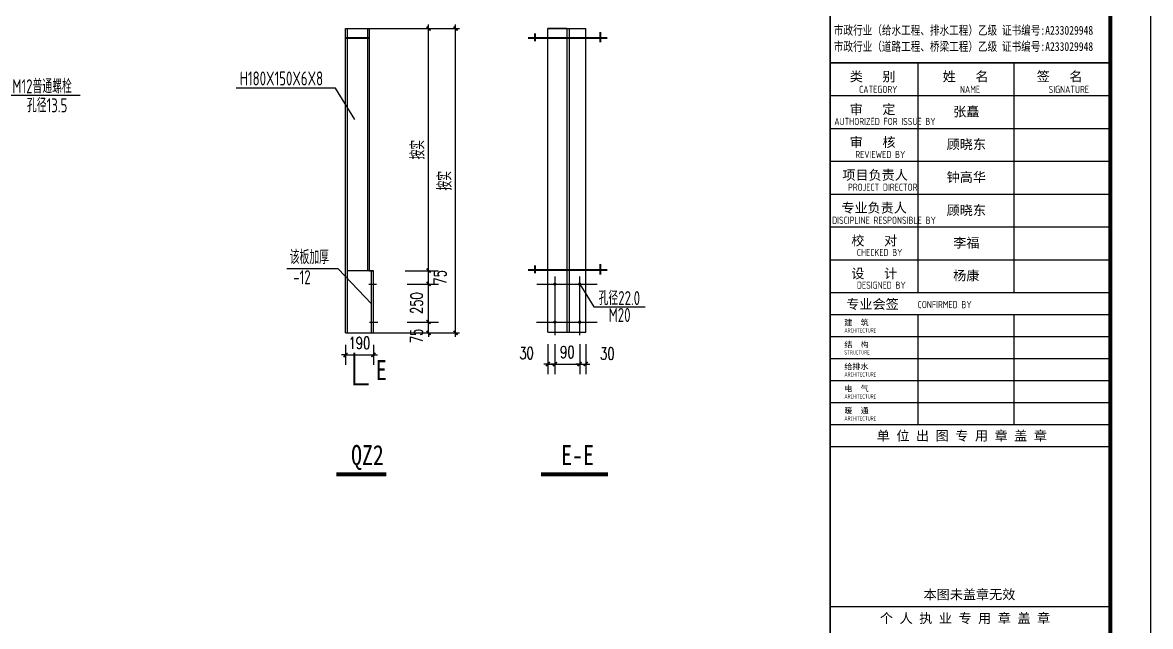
# Model space of a CAD drawing. Extents: x 293620 to 503924, y -252071 to 755100.
# Drawn here: x 453276 to 481449, y -237333 to -222247 of the extents above; entities that cross this region are included whole.
import ezdxf

# ---------------------------------------------------------------- set-up
doc = ezdxf.new("R2010")
doc.units = 0
doc.header["$LTSCALE"] = 1000
doc.header["$MEASUREMENT"] = 0
doc.layers.get('Defpoints').update_dxf_attribs({"color": 250})
doc.layers.add('10', color=7, linetype='Continuous', lineweight=35)
for name, color, linetype in [('3T_WOOD', 21, 'Continuous'), ('PUB_DIM', 171, 'Continuous'), ('PUB_TEXT', 7, 'Continuous'), ('PUB_TITLE', 171, 'Continuous'), ('TK', 4, 'Continuous'), ('水平支撑', 4, 'Continuous')]:
    doc.layers.add(name, color=color, linetype=linetype)
doc.styles.add('-宋体', font='', dxfattribs={"width": 0.8})
doc.styles.add('DIM_FONT', font='SIMPLEX', dxfattribs={"width": 0.7, "bigfont": 'GBCBIG'})
doc.styles.add('TSSD_Dimension', font='Tssdeng.shx', dxfattribs={"width": 0.7, "bigfont": 'hztxt.shx'})
doc.styles.add('TSSD_REIN', font='tssdeng.shx', dxfattribs={"width": 0.7, "bigfont": 'tssdchn.shx'})
doc.styles.add('图签宋体', font='', dxfattribs={"height": 300})
doc.styles.get('-宋体').set_extended_font_data('SimSun')
doc.styles.get('图签宋体').set_extended_font_data('NSimSun')
doc.dimstyles.new('DIMN', dxfattribs={"dimtxt": 300, "dimasz": 100, "dimexe": 250, "dimexo": 300, "dimgap": 150, "dimtad": 1, "dimdec": 0, "dimzin": 0, "dimdsep": 46, "dimtxsty": 'DIM_FONT', "dimblk": 'ARCHTICK', "dimcen": 0.09, "dimclrt": 7, "dimazin": 2, "dimtfac": 1, "dimtdec": 0, "dimtix": 1, "dimtmove": 2, "dimatfit": 3, "dimfxl": 0, "dimtolj": 1, "dimtzin": 0, "dimarcsym": 0})
doc.dimstyles.new('TSSD_20_100', dxfattribs={"dimtxt": 350, "dimasz": 100, "dimexe": 100, "dimexo": 250, "dimgap": 100, "dimtad": 1, "dimdec": 0, "dimlfac": 0.2, "dimzin": 0, "dimdsep": 46, "dimtxsty": 'TSSD_Dimension', "dimblk": 'ARCHTICK', "dimblk1": 'ARCHTICK', "dimblk2": 'ARCHTICK', "dimcen": 0, "dimdle": 100, "dimclrt": 7, "dimadec": 0, "dimazin": 0, "dimtfac": 1, "dimtdec": 0, "dimtix": 1, "dimtmove": 2, "dimatfit": 3, "dimfxl": 0, "dimtolj": 1, "dimtzin": 0, "dimarcsym": 0})

# ---------------------------------------------------------------- blocks, each defined once
blk = doc.blocks.new('_ArchTick')
at = {"color": 0, "linetype": 'ByBlock', "const_width": 0.4}
blk.add_lwpolyline([(-0.5, -0.5), (0.5, 0.5)], dxfattribs=at)
blk = doc.blocks.new('*D671')
at = {"layer": 'Defpoints', "color": 0}
for p in [(461394, -222399), (464094, -222399), (461394, -229999)]:
    blk.add_point(p, dxfattribs=at)
at = {"layer": 'PUB_DIM', "color": 0, "lineweight": -2}
for p, q in [((461644, -222399), (464194, -222399)), ((464094, -230099), (464094, -222299)), ((461644, -229999), (464194, -229999))]:
    blk.add_line(p, q, dxfattribs=at)
at = {"layer": 'PUB_DIM', "color": 0, "lineweight": -2, "xscale": 100, "yscale": 100, "zscale": 100}
for p, rotation in [((464094, -222399), 90), ((464094, -229999), 270)]:
    blk.add_blockref('_ArchTick', p, dxfattribs=dict(at, rotation=rotation))
at = {"layer": 'PUB_DIM', "color": 7, "insert": (463819, -226199), "char_height": 350, "attachment_point": 5, "rotation": 90, "style": 'TSSD_Dimension'}
blk.add_mtext('\\A1;按实', dxfattribs=at)
blk = doc.blocks.new('*D679')
at = {"layer": 'Defpoints', "color": 0}
for p in [(461343, -230000), (462040, -229999), (462040, -230551)]:
    blk.add_point(p, dxfattribs=at)
at = {"layer": 'PUB_DIM', "color": 0, "lineweight": -2}
for p, q in [((461344, -230300), (461344, -230801)), ((462040, -230299), (462041, -230801)), ((461344, -230551), (461244, -230551)), ((461344, -230551), (462040, -230551)), ((462040, -230551), (462140, -230550))]:
    blk.add_line(p, q, dxfattribs=at)
at = {"layer": 'PUB_DIM', "color": 0, "lineweight": -2, "xscale": 100, "yscale": 100, "zscale": 100}
for p, rotation in [((461344, -230551), 0.06070544370160746), ((462040, -230551), 180.0607054437016)]:
    blk.add_blockref('_ArchTick', p, dxfattribs=dict(at, rotation=rotation))
at = {"layer": 'PUB_DIM', "color": 7, "insert": (461692, -230251), "char_height": 300, "attachment_point": 5, "rotation": 0.0607, "style": 'DIM_FONT'}
blk.add_mtext('\\A1;190', dxfattribs=at)
blk = doc.blocks.new('*D681')
at = {"layer": 'Defpoints', "color": 0}
for p in [(462581, -222399), (463418, -222399), (462581, -228446)]:
    blk.add_point(p, dxfattribs=at)
at = {"layer": 'PUB_DIM', "color": 0, "lineweight": -2}
for p, q in [((462831, -222399), (463518, -222399)), ((463418, -228546), (463418, -222299)), ((462831, -228446), (463518, -228446))]:
    blk.add_line(p, q, dxfattribs=at)
at = {"layer": 'PUB_DIM', "color": 0, "lineweight": -2, "xscale": 100, "yscale": 100, "zscale": 100}
for p, rotation in [((463418, -222399), 90), ((463418, -228446), 270)]:
    blk.add_blockref('_ArchTick', p, dxfattribs=dict(at, rotation=rotation))
at = {"layer": 'PUB_DIM', "color": 7, "insert": (463143, -225423), "char_height": 350, "attachment_point": 5, "rotation": 90, "style": 'TSSD_Dimension'}
blk.add_mtext('\\A1;按实', dxfattribs=at)
blk = doc.blocks.new('*D682')
at = {"layer": 'Defpoints', "color": 0}
for p in [(462581, -228446), (463418, -228446), (462581, -228779)]:
    blk.add_point(p, dxfattribs=at)
at = {"layer": 'PUB_DIM', "color": 0, "lineweight": -2}
for p, q in [((462881, -228446), (463668, -228446)), ((463418, -228779), (463418, -228446)), ((462881, -228779), (463668, -228779))]:
    blk.add_line(p, q, dxfattribs=at)
at = {"layer": 'PUB_DIM', "color": 0, "lineweight": -2, "xscale": 100, "yscale": 100, "zscale": 100}
for p, rotation in [((463418, -228446), 90), ((463418, -228779), 270)]:
    blk.add_blockref('_ArchTick', p, dxfattribs=dict(at, rotation=rotation))
at = {"layer": 'PUB_DIM', "color": 7, "insert": (463706, -228613), "char_height": 300, "attachment_point": 5, "rotation": 90, "style": 'DIM_FONT'}
blk.add_mtext('\\A1;75', dxfattribs=at)
blk = doc.blocks.new('*D683')
at = {"layer": 'Defpoints', "color": 0}
for p in [(466573, -229985), (467192, -229985), (467192, -230777)]:
    blk.add_point(p, dxfattribs=at)
at = {"layer": 'PUB_DIM', "color": 0, "lineweight": -2}
for p, q in [((466573, -230285), (466573, -231027)), ((467192, -230285), (467192, -231027)), ((466573, -230777), (466473, -230777)), ((466573, -230777), (467192, -230777)), ((467192, -230777), (467292, -230777))]:
    blk.add_line(p, q, dxfattribs=at)
at = {"layer": 'PUB_DIM', "color": 0, "lineweight": -2, "xscale": 100, "yscale": 100, "zscale": 100}
blk.add_blockref('_ArchTick', (466573, -230777), dxfattribs=at)
at = {"layer": 'PUB_DIM', "color": 0, "lineweight": -2, "xscale": 100, "yscale": 100, "zscale": 100, "rotation": 180}
blk.add_blockref('_ArchTick', (467192, -230777), dxfattribs=at)
at = {"layer": 'PUB_DIM', "color": 7, "insert": (466883, -230477), "char_height": 300, "attachment_point": 5, "style": 'DIM_FONT'}
blk.add_mtext('\\A1;90', dxfattribs=at)
blk = doc.blocks.new('*D684')
at = {"layer": 'Defpoints', "color": 0}
for p in [(467192, -229985), (467344, -229985), (467344, -230777)]:
    blk.add_point(p, dxfattribs=at)
at = {"layer": 'PUB_DIM', "color": 0, "lineweight": -2}
for p, q in [((467192, -230285), (467192, -231027)), ((467344, -230285), (467344, -231027)), ((467192, -230777), (467092, -230777)), ((467192, -230777), (467344, -230777)), ((467344, -230777), (467444, -230777))]:
    blk.add_line(p, q, dxfattribs=at)
at = {"layer": 'PUB_DIM', "color": 0, "lineweight": -2, "xscale": 100, "yscale": 100, "zscale": 100}
blk.add_blockref('_ArchTick', (467192, -230777), dxfattribs=at)
at = {"layer": 'PUB_DIM', "color": 0, "lineweight": -2, "xscale": 100, "yscale": 100, "zscale": 100, "rotation": 180}
blk.add_blockref('_ArchTick', (467344, -230777), dxfattribs=at)
at = {"layer": 'PUB_DIM', "color": 7, "insert": (467882, -230516), "char_height": 300, "attachment_point": 5, "style": 'DIM_FONT'}
blk.add_mtext('\\A1;30', dxfattribs=at)
blk = doc.blocks.new('*D685')
at = {"layer": 'Defpoints', "color": 0}
for p in [(462581, -228779), (463418, -228779), (462581, -229729)]:
    blk.add_point(p, dxfattribs=at)
at = {"layer": 'PUB_DIM', "color": 0, "lineweight": -2}
for p, q in [((462881, -228779), (463668, -228779)), ((463418, -229729), (463418, -228779)), ((462881, -229729), (463668, -229729))]:
    blk.add_line(p, q, dxfattribs=at)
at = {"layer": 'PUB_DIM', "color": 0, "lineweight": -2, "xscale": 100, "yscale": 100, "zscale": 100}
for p, rotation in [((463418, -228779), 90), ((463418, -229729), 270)]:
    blk.add_blockref('_ArchTick', p, dxfattribs=dict(at, rotation=rotation))
at = {"layer": 'PUB_DIM', "color": 7, "insert": (463118, -229254), "char_height": 300, "attachment_point": 5, "rotation": 90, "style": 'DIM_FONT'}
blk.add_mtext('\\A1;250', dxfattribs=at)
blk = doc.blocks.new('*D686')
at = {"layer": 'Defpoints', "color": 0}
for p in [(462581, -229729), (463418, -229729), (462581, -229999)]:
    blk.add_point(p, dxfattribs=at)
at = {"layer": 'PUB_DIM', "color": 0, "lineweight": -2}
for p, q in [((462881, -229729), (463668, -229729)), ((463418, -229729), (463418, -229629)), ((463418, -229999), (463418, -229729)), ((462881, -229999), (463668, -229999)), ((463418, -229999), (463418, -230099))]:
    blk.add_line(p, q, dxfattribs=at)
at = {"layer": 'PUB_DIM', "color": 0, "lineweight": -2, "xscale": 100, "yscale": 100, "zscale": 100}
for p, rotation in [((463418, -229729), 270), ((463418, -229999), 90)]:
    blk.add_blockref('_ArchTick', p, dxfattribs=dict(at, rotation=rotation))
at = {"layer": 'PUB_DIM', "color": 7, "insert": (463118, -230074), "char_height": 300, "attachment_point": 5, "rotation": 90, "style": 'DIM_FONT'}
blk.add_mtext('\\A1;75', dxfattribs=at)
blk = doc.blocks.new('*D687')
at = {"layer": 'Defpoints', "color": 0}
for p in [(466397, -229985), (466573, -229985), (466573, -230777)]:
    blk.add_point(p, dxfattribs=at)
at = {"layer": 'PUB_DIM', "color": 0, "lineweight": -2}
for p, q in [((466397, -230285), (466397, -231027)), ((466573, -230285), (466573, -231027)), ((466397, -230777), (466297, -230777)), ((466397, -230777), (466573, -230777)), ((466573, -230777), (466673, -230777))]:
    blk.add_line(p, q, dxfattribs=at)
at = {"layer": 'PUB_DIM', "color": 0, "lineweight": -2, "xscale": 100, "yscale": 100, "zscale": 100}
blk.add_blockref('_ArchTick', (466397, -230777), dxfattribs=at)
at = {"layer": 'PUB_DIM', "color": 0, "lineweight": -2, "xscale": 100, "yscale": 100, "zscale": 100, "rotation": 180}
blk.add_blockref('_ArchTick', (466573, -230777), dxfattribs=at)
at = {"layer": 'PUB_DIM', "color": 7, "insert": (465865, -230503), "char_height": 300, "attachment_point": 5, "style": 'DIM_FONT'}
blk.add_mtext('\\A1;30', dxfattribs=at)
blk = doc.blocks.new('GeYuanFrame_88455082', base_point=(20.09, 4.53))
at = {"layer": 'PUB_TITLE'}
for points in [[(803.09, 235.33), (803.09, 292.73)], [(827.09, 235.33), (827.09, 292.73)], [(803.09, 202.33), (803.09, 229.83)], [(827.09, 202.33), (827.09, 229.83)]]:
    blk.add_lwpolyline(points, dxfattribs=at)
at = {"layer": 'TK'}
for p, q in [((781.09, 284.53), (851.09, 284.53)), ((781.09, 276.33), (851.09, 276.33)), ((781.09, 268.13), (851.09, 268.13)), ((781.09, 259.93), (851.09, 259.93)), ((781.09, 251.73), (851.09, 251.73)), ((781.09, 243.53), (851.09, 243.53)), ((781.09, 235.33), (851.09, 235.33)), ((781.09, 235.33), (851.09, 235.33))]:
    blk.add_line(p, q, dxfattribs=at)
blk.add_lwpolyline([(20.09, 4.53), (20.09, 598.53), (861.09, 598.53), (861.09, 4.53)], close=True, dxfattribs=at)
at = {"layer": 'TK', "const_width": 1}
blk.add_lwpolyline([(45.09, 588.53), (851.09, 588.53), (851.09, 14.53), (45.09, 14.53)], close=True, dxfattribs=at)
at = {"layer": 'TK'}
for points, const_width in [([(781.09, 588.53), (781.09, 14.53)], 0.4), ([(781.09, 292.73), (851.09, 292.73)], 0.35), ([(781.09, 292.73), (851.09, 292.73)], 0.35), ([(781.09, 235.33), (851.09, 235.33)], 0.35), ([(781.09, 202.33), (851.09, 202.33)], 0.35), ([(781.09, 156.83), (851.09, 156.83)], 0.35)]:
    blk.add_lwpolyline(points, dxfattribs=dict(at, const_width=const_width))
for points in [[(781.09, 292.73), (851.09, 292.73)], [(781.09, 235.33), (851.09, 235.33)], [(781.09, 229.83), (851.09, 229.83)], [(781.09, 224.33), (851.09, 224.33)], [(781.09, 218.83), (851.09, 218.83)], [(781.09, 213.33), (851.09, 213.33)], [(781.09, 207.83), (851.09, 207.83)], [(781.09, 202.33), (851.09, 202.33)], [(781.09, 196.83), (851.09, 196.83)]]:
    blk.add_lwpolyline(points, dxfattribs=at)
for s, height, style, width, p in [('市政行业（给水工程、排水工程）乙级 证书编号:A233029948', 2.2, '-宋体', 0.8, (782, 299.74)), ('市政行业（道路工程、桥梁工程）乙级 证书编号:A233029948', 2.2, '-宋体', 0.8, (782, 295.69)), ('CATEGORY', 1.8, 'TSSD_REIN', 0.7, (788.32, 285.17)), ('NAME', 1.8, 'TSSD_REIN', 0.7, (813.51, 285.17)), ('SIGNATURE', 1.8, 'TSSD_REIN', 0.7, (835.66, 285.17)), ('AUTHORIZED FOR ISSUE BY', 1.8, 'TSSD_REIN', 0.7, (782.12, 277.17)), ('REVIEWED BY', 1.8, 'TSSD_REIN', 0.7, (787.36, 268.91)), ('PROJECT DIRECTOR', 1.8, 'TSSD_REIN', 0.7, (785.55, 260.74)), ('DISCIPLINE RESPONSIBLE BY', 1.8, 'TSSD_REIN', 0.7, (781.57, 252.48)), ('CHECKED BY', 1.8, 'TSSD_REIN', 0.7, (787.75, 244.44)), ('DESIGNED BY', 1.8, 'TSSD_REIN', 0.7, (787.76, 236.27)), ('CONFIRMED BY', 1.8, 'TSSD_REIN', 0.7, (802.94, 231.42)), ('ARCHITECTURE', 1.08, 'TSSD_REIN', 0.7, (784.65, 225.34)), ('STRUCTURE', 1.08, 'TSSD_REIN', 0.7, (784.65, 219.84)), ('ARCHITECTURE', 1.08, 'TSSD_REIN', 0.7, (784.65, 214.34)), ('ARCHITECTURE', 1.08, 'TSSD_REIN', 0.7, (784.65, 208.84)), ('ARCHITECTURE', 1.08, 'TSSD_REIN', 0.7, (784.65, 203.34))]:
    blk.add_text(s, height=height, dxfattribs=dict(at, style=style, width=width)).set_placement(p)
at = {"layer": 'TK', "style": '图签宋体'}
for s, height, p in [('类   别', 2.4, (785.97, 288.09)), ('姓   名', 2.4, (809.2, 288.09)), ('签   名', 2.4, (832.68, 288.09)), ('审   定', 2.4, (785.97, 279.89)), ('审   核', 2.4, (785.97, 271.69)), ('项目负责人', 2.4, (784.13, 263.49)), ('专业负责人', 2.4, (783.89, 255.29)), ('校   对', 2.4, (786.38, 247.09)), ('设   计', 2.4, (786.36, 238.89)), ('专业会签', 2.4, (785.12, 231.24)), ('建  筑', 1.44, (784.61, 227.11)), ('结  构', 1.44, (784.61, 221.61)), ('给排水', 1.44, (784.61, 216.11)), ('电  气', 1.44, (784.61, 210.61)), ('暖  通', 1.44, (784.61, 205.11)), ('单 位 出 图 专 用 章 盖 章', 2.4, (792.72, 198.35)), ('本图未盖章无效', 2.4, (804.43, 158.7)), ('个 人 执 业 专 用 章 盖 章', 2.4, (793.52, 152.77))]:
    blk.add_text(s, height=height, dxfattribs=at).set_placement(p)
at = {"layer": 'TK', "char_height": 2.4, "width": 24, "attachment_point": 5, "style": '图签宋体'}
for s, insert in [('张矗', (815.09, 280.4)), ('顾晓东', (815.09, 272.23)), ('钟高华', (815.09, 264.03)), ('顾晓东', (815.09, 255.76)), ('李福', (815.09, 247.63)), ('杨康', (815.09, 239.43))]:
    blk.add_mtext(s, dxfattribs=dict(at, insert=insert))

msp = doc.modelspace()

# ---------------------------------------------------------------- linework, layer by layer
at = {"layer": '10'}
for p, q in [((461943.5, -222629.3, 400), (461343.5, -222629.3, 400)), ((461943.5, -222638.8, 400), (461343.5, -222638.8, 400))]:
    msp.add_line(p, q, dxfattribs=at)
at = {"layer": 'PUB_DIM'}
msp.add_line((462039.8, -228446.3), (461394, -228446.3), dxfattribs=at)
at = {"layer": '水平支撑'}
for p, q in [((461343.5, -228408.9), (461343.5, -222398.8)), ((461343.5, -222398.8), (461943.5, -222398.8)), ((461394, -228400.9), (461394, -222398.8)), ((461901.4, -228446.3), (461901.4, -222398.8)), ((461943.5, -228446.3), (461943.5, -222398.8)), ((466397.5, -229985.1), (466397.5, -222396.1)), ((466870.8, -222396.1), (466397.5, -222396.1)), ((466397.5, -222396.1), (467344.1, -222396.1)), ((466870.8, -222396.1), (466870.8, -229985.1)), ((466932.5, -222396.1), (466932.5, -229985.1)), ((467344.1, -229985.1), (467344.1, -222396.1)), ((461091.8, -223887.1), (458607.5, -223887.1)), ((461577.6, -224670), (461091.8, -223887.1)), ((452829.2, -224064.1), (454718.5, -224064.1)), ((461162.9, -228395.2), (459879.5, -228395.2)), ((461989.3, -229276.8), (461162.9, -228395.2)), ((461343.5, -229998.8), (461343.5, -228408.9)), ((461394, -229998.8), (461394, -228400.9)), ((461943.5, -228446.3), (462039.8, -228446.3)), ((461989.3, -229998.8), (461989.3, -228446.3)), ((462039.8, -229998.8), (462039.8, -228446.3)), ((466573.3, -228594.2), (466573.3, -230054)), ((467191.7, -228590.8), (467191.7, -230054)), ((466118.9, -228781.6), (467626.4, -228781.6)), ((467193.7, -228778.8), (467543.3, -229344.7)), ((467543.3, -229344.7), (468829.7, -229344.7)), ((466115.3, -229731.2), (467631.6, -229731.2)), ((461343.5, -229998.8, 400), (462039.8, -229998.8)), ((466397.5, -229985.1), (467344.1, -229985.1))]:
    msp.add_line(p, q, dxfattribs=at)
for points, const_width in [([(466076.3, -222513.6), (466076.3, -222715.8)], 50), ([(467709.2, -222484.7), (467709.2, -222744.7)], 50), ([(465902.9, -222629.1), (467882.6, -222629.1)], 50), ([(465902.9, -228426.1), (467882.6, -228426.1)], 50), ([(466076.3, -228310.6), (466076.3, -228512.8)], 50), ([(467709.2, -228281.7), (467709.2, -228541.6)], 50), ([(461564.2, -230489.4), (461564.2, -231280.9), (461919.2, -231280.9)], 50), ([(461111.3, -233532.8), (462363.6, -233532.8)], 100), ([(466228.6, -233532.8), (467903.5, -233532.8)], 100)]:
    msp.add_lwpolyline(points, dxfattribs=dict(at, const_width=const_width))
at = {"layer": '水平支撑', "const_width": 39.8}
for points in [[(466553.2, -228781.6, 1), (466593.5, -228781.6, 1)], [(467171.6, -228781.6, 1), (467211.8, -228781.6, 1)], [(466553.2, -229731.2, 1), (466593.5, -229731.2, 1)], [(467171.6, -229731.2, 1), (467211.8, -229731.2, 1)]]:
    msp.add_lwpolyline(points, format="xyb", close=True, dxfattribs=at)
at = {"layer": '水平支撑'}
for points in [[(461926.9, -228779.4), (462114.1, -228779.4)], [(461941.3, -229729.2), (462150.1, -229729.2)]]:
    msp.add_lwpolyline(points, dxfattribs=at)

# ---------------------------------------------------------------- block references
at = {"layer": '3T_WOOD', "xscale": 100, "yscale": 100, "zscale": 100}
msp.add_blockref('GeYuanFrame_88455082', (397349.2, -252071.2), dxfattribs=at)

# ---------------------------------------------------------------- texts
at = {"layer": 'PUB_TEXT'}
for s, height, style, width, p in [('M12普通螺栓', 350, 'TSSD_REIN', 0.7, (453020.6, -224013.5)), ('H180X150X6X8', 350, 'TSSD_REIN', 0.7, (458702.7, -223817.8)), ('孔径13.5', 350, 'TSSD_REIN', 0.7, (453384.8, -224488.8)), ('该板加厚', 350, 'TSSD_REIN', 0.7, (459948.8, -228281.4)), ('-12', 350, 'TSSD_REIN', 0.7, (460036.9, -228783.8)), ('孔径22.0', 350, 'TSSD_REIN', 0.7, (467663.6, -229305.1)), ('M20', 350, 'TSSD_REIN', 0.7, (467915.6, -229727.3)), ('E', 500, '-宋体', 0.8, (462102.3, -231177)), ('QZ2', 500, '-宋体', 0.8, (461482.2, -233301)), ('E-E', 500, '-宋体', 0.8, (466731.5, -233301))]:
    msp.add_text(s, height=height, dxfattribs=dict(at, style=style, width=width)).set_placement(p)

# ---------------------------------------------------------------- dimensions: what is measured, and where the dimension line sits
at = {"layer": 'PUB_DIM'}
for p1, p2, distance, text, dimstyle, picture, middle in [((461394, -229998.8), (461394, -222398.8), -2699.8, '按实', 'TSSD_20_100', '*D671', (463818.8, -226198.8)), ((462581.1, -228446.3), (462581.1, -222398.8), -837, '按实', 'TSSD_20_100', '*D681', (463143.1, -225422.6)), ((462581.1, -229729.2), (462581.1, -228779.4), -837, '250', 'DIMN', '*D685', (463118.1, -229254.3)), ((461343.5, -229999.6), (462039.8, -229998.8), -551.7, '190', 'DIMN', '*D679', (461691.9, -230250.9)), ((466573.3, -229985.1), (467191.7, -229985.1), -791.4, '90', 'DIMN', '*D683', (466882.5, -230476.5))]:
    dim = msp.add_aligned_dim(p1=p1, p2=p2, distance=distance, text=text, dimstyle=dimstyle, dxfattribs=at)
    dim.commit()
    dim.dimension.update_dxf_attribs({"geometry": picture, "text_midpoint": middle})
for base, p1, p2, angle, text, picture, middle in [((463418.1, -228446.3), (462581.1, -228779.4), (462581.1, -228446.3), 90, '75', '*D682', (463706.1, -228612.8)), ((463418.1, -229729.2), (462581.1, -229998.8), (462581.1, -229729.2), 90, '75', '*D686', (463118.1, -230074.3)), ((466573.3, -230776.5), (466397.5, -229985.1), (466573.3, -229985.1), 0, '30', '*D687', (465865.5, -230503)), ((467344.1, -230776.5), (467191.7, -229985.1), (467344.1, -229985.1), 360, '30', '*D684', (467881.8, -230516.3))]:
    dim = msp.add_linear_dim(base=base, p1=p1, p2=p2, angle=angle, text=text, dimstyle='DIMN', dxfattribs=at)
    dim.commit()
    dim.dimension.update_dxf_attribs({"geometry": picture, "text_midpoint": middle, "dimtype": 161})

doc.saveas('drawing.dxf')
